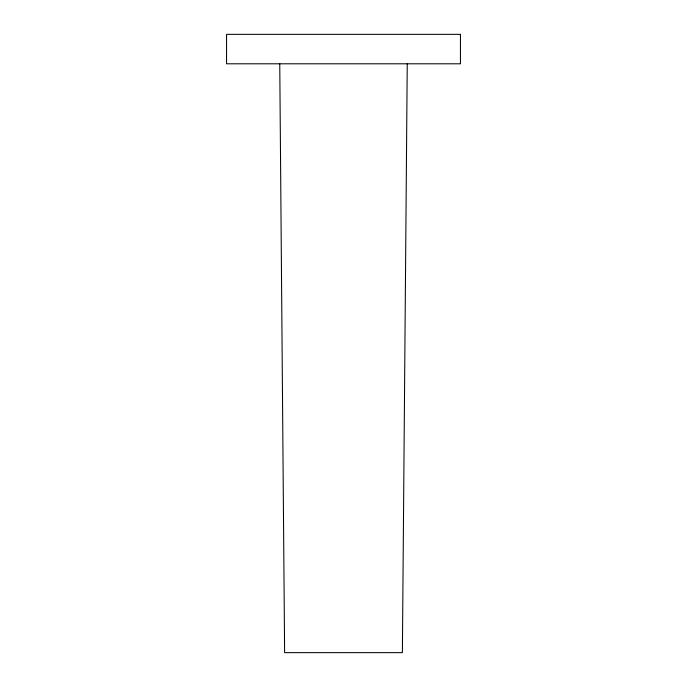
<?xml version="1.0" encoding="UTF-8"?>
<svg xmlns="http://www.w3.org/2000/svg" width="687" height="687" viewBox="0 0 687 687"><rect width="100%" height="100%" fill="white"/><g stroke="black" fill="none" stroke-linecap="round" stroke-linejoin="round"><path stroke-width="1.03" d="M407.245 63.797L402.384 652.65L284.616 652.65L279.755 63.797M460.445 34.35L226.555 34.35L226.555 63.797L460.445 63.797L460.445 34.35"/></g></svg>
